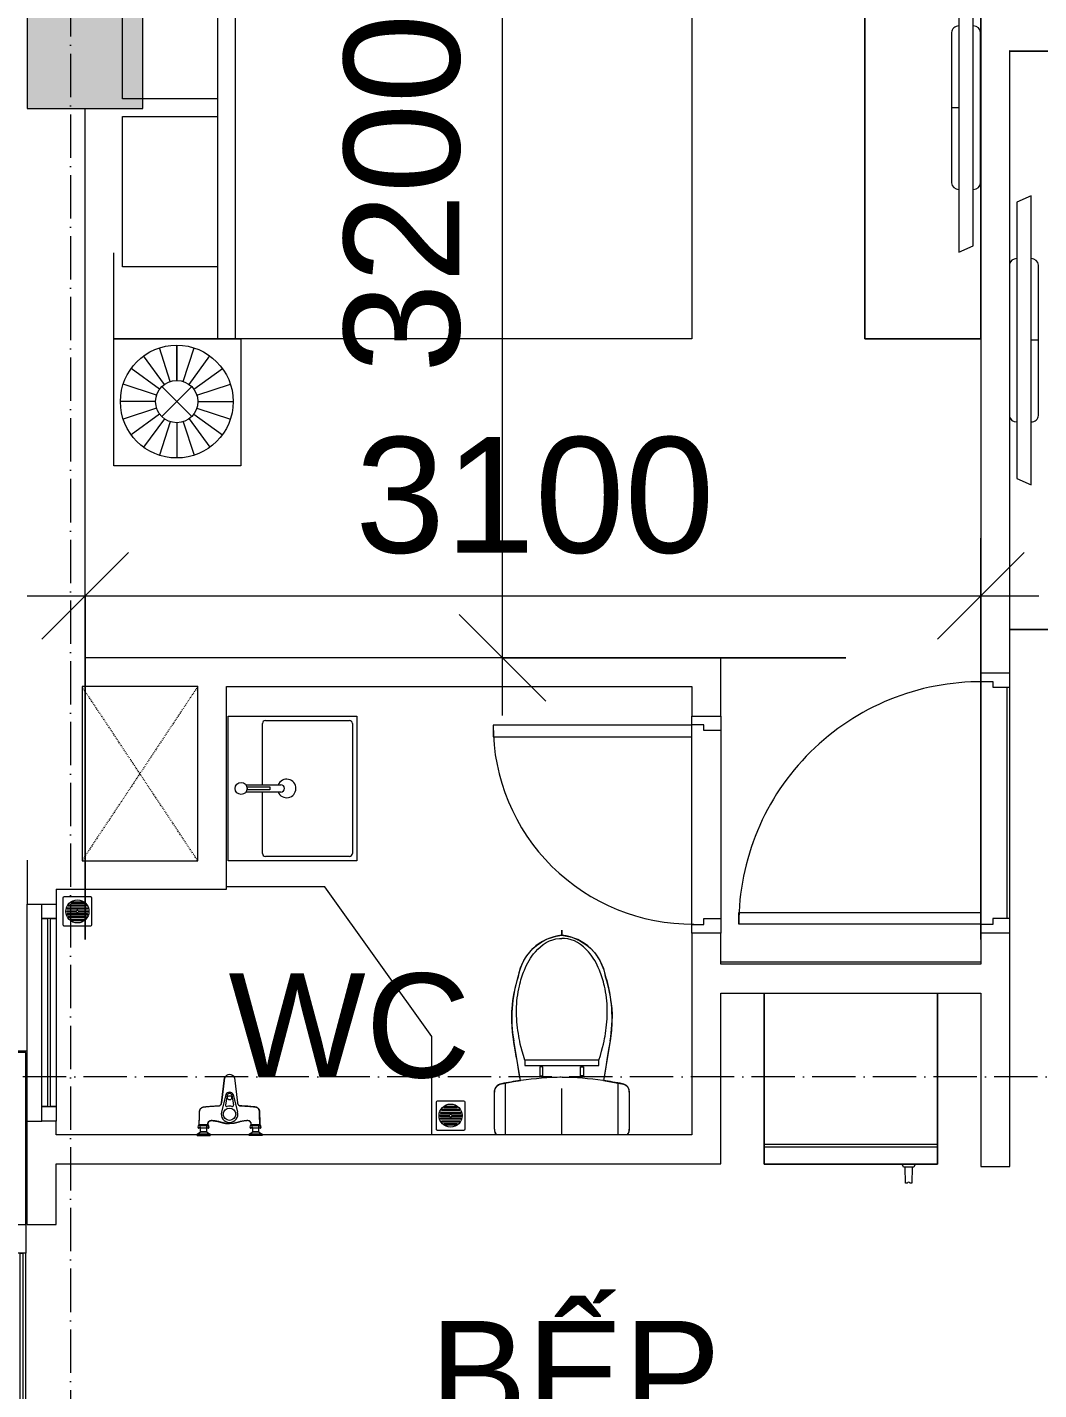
# Model space of a CAD drawing. Header units: millimetres. Extents: x -20215 to 101892, y -17414 to 45470.
# Drawn here: x 10301 to 13801, y 36668 to 41381 of the extents above; entities that cross this region are included whole.
import ezdxf

# ---------------------------------------------------------------- set-up
doc = ezdxf.new("R2010")
doc.units = ezdxf.units.MM
doc.linetypes.add('Dash', pattern=[6.35, 3.175, -3.175])
doc.linetypes.add('Grid Line', pattern=[4.2, 3, -0.6, 0, -0.6])
for name, color, linetype, lineweight in [('A-DETL-GENF', 31, 'Continuous', 5), ('A-DETL-GENF-HDLN', 161, 'Dash', 5), ('CHU', 181, 'Continuous', 5), ('CUA', 31, 'Continuous', 9), ('DIM', 1, 'Continuous', 5), ('DIM-200', 1, 'Continuous', 5), ('NET-CAT', 3, 'Continuous', 15), ('NET-THAY', 2, 'Continuous', 9), ('THIET BI', 44, 'Continuous', 5), ('THIET-BI', 44, 'Continuous', 5), ('TRUC', 225, 'Continuous', 5), ('X-COT HAM$0$LC.HA', 8, 'Continuous', 9)]:
    doc.layers.add(name, color=color, linetype=linetype, lineweight=lineweight)
doc.styles.add('Arial_1', font='arial_0.ttf', dxfattribs={"height": 400})
doc.styles.add('Arial_6', font='arial_0.ttf', dxfattribs={"height": 360})
doc.dimstyles.new('Diagonal_-_2mm_Arial', dxfattribs={"dimscale": 304.8, "dimtxt": 408.10376, "dimasz": 0.984252, "dimexe": 0.656168, "dimexo": 4.593176, "dimgap": 0.098425, "dimtad": 1, "dimdec": 0, "dimzin": 0, "dimdsep": 46, "dimtxsty": 'Arial_1', "dimblk1": 'OBLIQUE', "dimblk2": 'OBLIQUE', "dimsah": 1, "dimcen": 0.09, "dimdle": 0.656168, "dimazin": 0, "dimtfac": 1, "dimtdec": 4, "dimtix": 1, "dimtmove": 0, "dimatfit": 3, "dimfxl": 0, "dimtvp": 1, "dimtolj": 1, "dimtzin": 0, "dimlwd": 9, "dimlwe": 9, "dimarcsym": 0})

# ---------------------------------------------------------------- blocks, each defined once
blk = doc.blocks.new('ALC1807-ASCENT PLAZA-KET CAU_rvt-1-MẶT BẰNG TẦNG 4')
at = {"layer": 'X-COT HAM$0$LC.HA'}
h = blk.add_hatch(color=256, dxfattribs=at)
h.dxf.hatch_style = 1
h.paths.add_polyline_path([(10700.5, 42599.9), (10300.5, 42599.9), (10300.5, 41099.9), (10700.5, 41099.9)])
at = {"ltscale": 1000}
blk.add_lwpolyline([(10700.5, 42599.9), (10300.5, 42599.9), (10300.5, 41099.9), (10700.5, 41099.9)], close=True, dxfattribs=at)
blk = doc.blocks.new('X-GIUONG1 - X-GIUONG-V54-MẶT BẰNG TẦNG 4')
at = {"layer": 'THIET BI'}
for p, q in [((-800, 2000), (800, 2000)), ((-800, 0), (-800, 2000)), ((-800, 0), (-800, 2000)), ((-800, 2000), (800, 2000)), ((800, 2000), (800, 0)), ((800, 2000), (800, 0)), ((-800, 740), (-370, 740)), ((-370, 360), (-800, 740)), ((-370, 740), (-370, 360)), ((-1239, 439), (-800, 439)), ((-1239, 0), (-1239, 439)), ((-1239, 439), (-1239, 0)), ((-800, 439), (-1239, 439)), ((-800, 439), (-800, 0)), ((-800, 0), (-800, 439)), ((800, 439), (1239, 439)), ((800, 0), (800, 439)), ((800, 439), (1239, 439)), ((800, 0), (800, 439)), ((1239, 439), (1239, 0)), ((1239, 439), (1239, 0)), ((-1039.2, 287), (-1076.9, 402.9)), ((-1016.6, 290.5), (-1016.6, 412.5)), ((-993.9, 287), (-956.3, 402.9)), ((-550, 410), (-420, 410)), ((-550, 30), (-550, 410)), ((-370, 420), (800, 420)), ((993.9, 287), (956.3, 402.9)), ((1016.6, 290.5), (1016.6, 412.5)), ((1039.2, 287), (1076.9, 402.9)), ((-1075.8, 260.4), (-1174.4, 332.1)), ((-1059.6, 276.6), (-1131.2, 375.2)), ((-973.5, 276.6), (-901.9, 375.2)), ((-957.4, 260.4), (-858.7, 332.1)), ((800, 360), (-370, 360)), ((-30, 360), (-30, 30)), ((30, 30), (30, 360)), ((550, 360), (550, 30)), ((957.4, 260.4), (858.7, 332.1)), ((973.5, 276.6), (901.9, 375.2)), ((1059.6, 276.6), (1131.2, 375.2)), ((1075.8, 260.4), (1174.4, 332.1)), ((-1086.1, 240), (-1202.1, 277.7)), ((-1068.3, 269.1), (-964.8, 165.6)), ((-1068.3, 165.6), (-964.8, 269.1)), ((-947, 240), (-831, 277.7)), ((947, 240), (831, 277.7)), ((1068.3, 269.1), (964.8, 165.6)), ((1068.3, 165.6), (964.8, 269.1)), ((1086.1, 240), (1202.1, 277.7)), ((-1089.7, 217.4), (-1211.7, 217.4)), ((-1086.1, 194.8), (-1202.1, 157.1)), ((-947, 194.8), (-831, 157.1)), ((-943.4, 217.4), (-821.4, 217.4)), ((-821.4, 217.4), (-943.4, 217.4)), ((943.4, 217.4), (821.4, 217.4)), ((821.4, 217.4), (943.4, 217.4)), ((947, 194.8), (831, 157.1)), ((1086.1, 194.8), (1202.1, 157.1)), ((1089.7, 217.4), (1211.7, 217.4)), ((-1075.8, 174.4), (-1174.4, 102.7)), ((-1059.6, 158.2), (-1131.2, 59.5)), ((-1039.2, 147.8), (-1076.9, 31.8)), ((-1016.6, 144.2), (-1016.6, 22.2)), ((-993.9, 147.8), (-956.3, 31.8)), ((-973.5, 158.2), (-901.9, 59.5)), ((-957.4, 174.4), (-858.7, 102.7)), ((957.4, 174.4), (858.7, 102.7)), ((973.5, 158.2), (901.9, 59.5)), ((993.9, 147.8), (956.3, 31.8)), ((1016.6, 144.2), (1016.6, 22.2)), ((1039.2, 147.8), (1076.9, 31.8)), ((1059.6, 158.2), (1131.2, 59.5)), ((1075.8, 174.4), (1174.4, 102.7)), ((-30, 30), (-550, 30)), ((550, 30), (30, 30)), ((800, 0), (502.5, 0)), ((800, 0), (502.5, 0)), ((1239, 0), (800, 0)), ((1239, 0), (800, 0))]:
    blk.add_line(p, q, dxfattribs=at)
for centre, radius in [((-1016.6, 217.4), 195.1), ((1016.6, 217.4), 195.1), ((-1016.6, 217.4), 73.2), ((1016.6, 217.4), 73.2)]:
    blk.add_circle(centre, radius, dxfattribs=at)
blk = doc.blocks.new('X-LA1 - X-LA-1366094-MẶT BẰNG TẦNG 4')
at = {"layer": 'THIET-BI'}
for p, q in [((-250, 450), (250, 450)), ((-250, 5), (-250, 450)), ((-250, 450), (250, 450)), ((-250, 5), (-250, 450)), ((-235, 134), (-235, 425)), ((-225, 435), (225, 435)), ((235, 425), (235, 134)), ((250, 450), (250, 5)), ((250, 450), (250, 5)), ((-12.7, 66.5), (-12.7, 187.5)), ((-5.2, 150), (5.2, 150)), ((-5.2, 70.1), (-5.2, 150)), ((5.2, 150), (5.2, 70.1)), ((12.3, 187.5), (12.3, 66.8)), ((-12.7, 124), (-225, 124)), ((225, 124), (12.3, 124)), ((250, 5), (-250, 5)), ((250, 5), (-250, 5))]:
    blk.add_line(p, q, dxfattribs=at)
blk.add_circle((0, 50), 20.8, dxfattribs=at)
for centre, radius, start, end in [((-225, 425), 10, 90, 180), ((225, 425), 10, 360, 90), ((0, 207.6), 32, 292.5519, 246.5758), ((-0.2, 187.5), 12.5, 0, 180), ((-225, 134), 10, 180, 270), ((225, 134), 10, 270, 0)]:
    blk.add_arc(centre, radius, start, end, dxfattribs=at)
blk = doc.blocks.new('X-SEN - X-SEN-1365543-MẶT BẰNG TẦNG 4')
at = {"layer": 'THIET-BI'}
for p, q in [((-27.3, 113.1), (-17.5, 199.2)), ((-17.5, 199.2), (-27.3, 113.1)), ((17.5, 199.2), (27.3, 113.1)), ((17.5, 199.2), (27.3, 113.1)), ((-12.9, 141.7), (-27.6, 80.8)), ((12.9, 141.7), (27.6, 80.8)), ((-7.7, 139.6), (-13.8, 105.5)), ((7.7, 139.6), (13.8, 105.5)), ((-112.5, 3.8), (-99.9, 12.6)), ((-112.5, 3.8), (-99.9, 12.6)), ((-112.5, 0), (-112.5, 3.8)), ((-112.5, 3.8), (-112.5, 0)), ((-67.5, 3.8), (-112.5, 3.8)), ((-67.5, 0), (-112.5, 0)), ((-112.5, 0), (-67.5, 0)), ((-107.2, 34.3), (-105.1, 34.3)), ((-107.2, 34.3), (-72.8, 34.3)), ((-99.9, 25.3), (-107.2, 25.3)), ((-72.8, 25.3), (-107.2, 25.3)), ((-105.1, 34.3), (-105.1, 37.2)), ((-105.1, 37.2), (-74.9, 37.2)), ((-105.1, 34.3), (-105.1, 37.2)), ((-74.9, 34.3), (-105.1, 34.3)), ((-99.9, 12.6), (-99.9, 25.3)), ((-99.9, 12.6), (-99.9, 25.3)), ((-99.9, 12.6), (-80.1, 12.6)), ((-80.1, 12.6), (-99.9, 12.6)), ((-80.1, 25.3), (-80.1, 12.6)), ((-72.8, 25.3), (-80.1, 25.3)), ((-80.1, 25.3), (-80.1, 12.6)), ((-80.1, 12.6), (-67.5, 3.8)), ((-80.1, 12.6), (-67.5, 3.8)), ((-74.9, 37.2), (-74.9, 34.3)), ((-74.9, 37.2), (-74.9, 34.3)), ((-74.9, 34.3), (-72.8, 34.3)), ((-67.5, 3.8), (-67.5, 0)), ((-67.5, 0), (-67.5, 3.8)), ((67.5, 3.8), (80.1, 12.6)), ((67.5, 3.8), (80.1, 12.6)), ((67.5, 0), (67.5, 3.8)), ((112.5, 3.8), (67.5, 3.8)), ((67.5, 0), (67.5, 3.8)), ((112.5, 0), (67.5, 0)), ((112.5, 0), (67.5, 0)), ((72.8, 34.3), (74.9, 34.3)), ((72.8, 34.3), (107.2, 34.3)), ((80.1, 25.3), (72.8, 25.3)), ((107.2, 25.3), (72.8, 25.3)), ((74.9, 34.3), (74.9, 37.2)), ((74.9, 37.2), (105.1, 37.2)), ((74.9, 34.3), (74.9, 37.2)), ((105.1, 34.3), (74.9, 34.3)), ((80.1, 12.6), (80.1, 25.3)), ((80.1, 12.6), (80.1, 25.3)), ((99.9, 12.6), (80.1, 12.6)), ((80.1, 12.6), (99.9, 12.6)), ((99.9, 12.6), (80.1, 12.6)), ((99.9, 25.3), (99.9, 12.6)), ((107.2, 25.3), (99.9, 25.3)), ((99.9, 25.3), (99.9, 12.6)), ((99.9, 12.6), (112.5, 3.8)), ((99.9, 12.6), (112.5, 3.8)), ((105.1, 37.2), (105.1, 34.3)), ((105.1, 37.2), (105.1, 34.3)), ((105.1, 34.3), (107.2, 34.3)), ((112.5, 3.8), (112.5, 0)), ((112.5, 3.8), (112.5, 0))]:
    blk.add_line(p, q, dxfattribs=at)
for centre, radius in [((0, 73.2), 21.5), ((0, 130.1), 7.2)]:
    blk.add_circle(centre, radius, dxfattribs=at)
for centre, radius, start, end in [((0, 191), 19.3, 25.0481, 154.9519), ((0, 191), 19.3, 25.0481, 154.9519), ((0, 134.7), 14.7, 28.4144, 151.5856), ((0, 136.6), 8.24, 21.1294, 158.8706), ((-9.4, 104.7), 4.5, 169.8444, 285.9297), ((-0.4, 73.2), 28.3, 89.2517, 105.9297), ((0.4, 73.2), 28.3, 74.0703, 90.7483), ((9.4, 104.7), 4.5, 254.0703, 10.1556), ((-0.4, 73.2), 28.3, 164.3307, 270.7483), ((0.4, 73.2), 28.3, 269.2517, 15.6693), ((-102.9, 29.8), 6.9, 148.0246, 211.9754), ((-102.9, 29.8), 6.9, 148.0246, 211.9754), ((-107.2, 32.5), 1.8, 90, 148.0246), ((-107.2, 32.5), 1.8, 90, 148.0246), ((-107.2, 27.1), 1.8, 211.9754, 270), ((-107.2, 27.1), 1.8, 211.9754, 270), ((-112.5, 29.8), 6.9, 319.2845, 40.7155), ((-94.4, 29.8), 6.9, 139.2845, 220.7155), ((-85.4, 29.8), 6.9, 319.2845, 40.7155), ((-67.5, 29.8), 6.9, 139.2845, 220.7155), ((-72.8, 32.5), 1.8, 31.9754, 90), ((-72.8, 32.5), 1.8, 31.9754, 90), ((-72.8, 27.1), 1.8, 270, 328.0246), ((-72.8, 27.1), 1.8, 270, 328.0246), ((-77.1, 29.8), 6.9, 328.0246, 31.9754), ((-77.1, 29.8), 6.9, 328.0246, 31.9754), ((77.1, 29.8), 6.9, 148.0246, 211.9754), ((77.1, 29.8), 6.9, 148.0246, 211.9754), ((72.8, 32.5), 1.8, 90, 148.0246), ((72.8, 32.5), 1.8, 90, 148.0246), ((72.8, 27.1), 1.8, 211.9754, 270), ((72.8, 27.1), 1.8, 211.9754, 270), ((67.5, 29.8), 6.9, 319.2845, 40.7155), ((85.6, 29.8), 6.9, 139.2845, 220.7155), ((94.6, 29.8), 6.9, 319.2845, 40.7155), ((112.5, 29.8), 6.9, 139.2845, 220.7155), ((107.2, 32.5), 1.8, 31.9754, 90), ((107.2, 32.5), 1.8, 31.9754, 90), ((107.2, 27.1), 1.8, 270, 328.0246), ((107.2, 27.1), 1.8, 270, 328.0246), ((102.9, 29.8), 6.9, 328.0246, 31.9754), ((102.9, 29.8), 6.9, 328.0246, 31.9754)]:
    blk.add_arc(centre, radius, start, end, dxfattribs=at)
for points, knots in [([(-105.1, 37.2), (-105.1, 39.1), (-104.9, 42.9), (-104.6, 50.4), (-104.3, 58), (-104.1, 65.5), (-103.9, 70.3), (-103.8, 73.6), (-103.7, 75.5), (-103.7, 76.9), (-103.6, 78.3), (-103.6, 79.5), (-103.6, 80.5), (-103.6, 81.2), (-103.5, 81.8), (-103.5, 82.3), (-103.5, 82.7), (-103.4, 83.3), (-103.3, 84.3), (-103.2, 85.5), (-103.1, 86.6), (-102.8, 87.6), (-102.6, 88.2), (-102.3, 88.9), (-101.9, 89.7), (-101.3, 90.8), (-100.4, 91.9), (-99.2, 93.4), (-97.8, 94.7), (-96.2, 95.8), (-95, 96.6), (-93.7, 97.2), (-92.4, 97.7), (-91.2, 98.1), (-90.3, 98.4), (-89.7, 98.5), (-89.3, 98.6), (-88.8, 98.7), (-88, 98.8), (-86.8, 99), (-85.6, 99.1), (-84.7, 99.1), (-84, 99.2), (-83.3, 99.3), (-82.3, 99.4), (-81.2, 99.5), (-79.7, 99.6), (-76.9, 99.8), (-72.8, 100.2), (-67.2, 100.7), (-61.6, 101.2), (-56, 101.5), (-51.7, 101.8), (-48.8, 101.9), (-47.3, 101.9), (-46.1, 101.9), (-45.1, 102), (-44.4, 102), (-43.6, 102), (-42.6, 102), (-41.4, 102), (-40.1, 102), (-39.3, 102.1), (-38.8, 102.1), (-38.5, 102.2), (-38.1, 102.2), (-37.6, 102.3), (-36.8, 102.4), (-35.6, 102.6), (-34.3, 103), (-33.2, 103.5), (-32.5, 104), (-31.7, 104.6), (-30.5, 105.7), (-29, 107.6), (-27.9, 110.1), (-27.4, 112), (-27.3, 113.1)], [-1, -1, -1, -1, -0.958333, -0.916667, -0.833333, -0.791667, -0.75, -0.729167, -0.71875, -0.708333, -0.697917, -0.6875, -0.682292, -0.677083, -0.671875, -0.669271, -0.666667, -0.661458, -0.65625, -0.645833, -0.635417, -0.630208, -0.625, -0.619792, -0.614583, -0.604167, -0.59375, -0.583333, -0.5625, -0.552083, -0.541667, -0.53125, -0.520833, -0.510417, -0.505208, -0.5, -0.497396, -0.494792, -0.489583, -0.479167, -0.46875, -0.463542, -0.458333, -0.453125, -0.447917, -0.4375, -0.427083, -0.416667, -0.375, -0.333333, -0.291667, -0.25, -0.208333, -0.197917, -0.1875, -0.177083, -0.171875, -0.166667, -0.161458, -0.15625, -0.145833, -0.135417, -0.130208, -0.127604, -0.125, -0.122396, -0.119792, -0.114583, -0.104167, -0.09375, -0.083333, -0.078125, -0.072917, -0.0625, -0.041667, -0.020833, 0, 0, 0, 0]), ([(-105.1, 37.2), (-104.5, 52.3), (-103.9, 68.7), (-103.3, 87.5), (-99.6, 93.9), (-92.4, 98.5), (-72.6, 100.1), (-54, 102.2), (-33.9, 102), (-28.7, 107.4), (-27.8, 111), (-27.3, 113.1)], [0, 0, 0, 0, 45.441328, 49.333631, 56.110562, 66.562664, 73.682324, 114.966912, 125.570438, 129.900151, 136.284558, 136.284558, 136.284558, 136.284558]), ([(27.3, 113.1), (27.4, 112), (27.9, 110.1), (29, 107.6), (30.5, 105.7), (31.7, 104.6), (32.5, 104), (33.2, 103.5), (34.3, 103), (35.6, 102.6), (36.8, 102.4), (37.6, 102.3), (38.1, 102.2), (38.5, 102.2), (38.8, 102.1), (39.3, 102.1), (40.1, 102), (41.4, 102), (42.6, 102), (43.6, 102), (44.4, 102), (45.1, 102), (46.1, 101.9), (47.3, 101.9), (48.8, 101.9), (51.7, 101.8), (56, 101.5), (61.6, 101.2), (67.2, 100.7), (72.8, 100.2), (76.9, 99.8), (79.7, 99.6), (81.2, 99.5), (82.3, 99.4), (83.3, 99.3), (84, 99.2), (84.7, 99.1), (85.6, 99.1), (86.8, 99), (88, 98.8), (88.9, 98.7), (89.6, 98.5), (90.3, 98.4), (91.2, 98.1), (92.4, 97.7), (93.7, 97.2), (95, 96.6), (96.2, 95.8), (97.4, 95), (98.5, 94), (99.5, 93), (100.4, 91.9), (101.3, 90.8), (101.9, 89.7), (102.3, 88.9), (102.6, 88.2), (102.8, 87.6), (103.1, 86.6), (103.2, 85.7), (103.3, 84.8), (103.4, 84.1), (103.4, 83.5), (103.4, 83), (103.5, 82.5), (103.5, 81.9), (103.6, 81), (103.6, 79.8), (103.6, 78.3), (103.7, 76.9), (103.7, 75.5), (103.8, 73.6), (103.9, 68.4), (104.2, 61.7), (104.5, 54.2), (104.7, 48.5), (104.9, 42.9), (105.1, 39.1), (105.1, 37.2)], [-1, -1, -1, -1, -0.979167, -0.958333, -0.9375, -0.927083, -0.921875, -0.916667, -0.90625, -0.895833, -0.885417, -0.880208, -0.877604, -0.875, -0.872396, -0.869792, -0.864583, -0.854167, -0.84375, -0.838542, -0.833333, -0.828125, -0.822917, -0.8125, -0.802083, -0.791667, -0.75, -0.708333, -0.666667, -0.625, -0.583333, -0.572917, -0.5625, -0.552083, -0.546875, -0.541667, -0.536458, -0.53125, -0.520833, -0.510417, -0.505208, -0.5, -0.494792, -0.489583, -0.479167, -0.46875, -0.458333, -0.447917, -0.4375, -0.427083, -0.416667, -0.40625, -0.395833, -0.385417, -0.380208, -0.375, -0.369792, -0.364583, -0.354167, -0.348958, -0.34375, -0.338542, -0.335938, -0.333333, -0.328125, -0.322917, -0.3125, -0.302083, -0.291667, -0.28125, -0.270833, -0.25, -0.166667, -0.125, -0.083333, -0.041667, 0, 0, 0, 0]), ([(105.1, 37.2), (104.5, 52.3), (103.9, 68.7), (103.3, 87.5), (99.6, 93.9), (92.4, 98.5), (72.6, 100.1), (54, 102.2), (33.9, 102), (28.7, 107.4), (27.8, 111), (27.3, 113.1)], [0, 0, 0, 0, 45.441328, 49.333631, 56.110562, 66.562664, 73.682324, 114.966912, 125.570438, 129.900151, 136.284558, 136.284558, 136.284558, 136.284558]), ([(-74.9, 37.2), (-74.9, 39.9), (-75, 44.9), (-67.9, 51.6), (-55.3, 50.7), (-39.4, 48.7), (-24.4, 43.4), (-11.8, 40.7), (0, 41)], [0, 0, 0, 0, 8.475038, 15.961674, 29.255673, 47.963091, 70.422589, 93.837243, 93.837243, 93.837243, 93.837243]), ([(0, 41), (-2, 40.9), (-5.6, 40.9), (-10.3, 41.2), (-14.4, 41.6), (-18, 42.2), (-21.2, 42.9), (-24.2, 43.7), (-27.1, 44.6), (-30, 45.4), (-32.9, 46.3), (-35.8, 47.2), (-38.8, 47.9), (-41.8, 48.6), (-45.1, 49.2), (-48.4, 49.8), (-51.8, 50.2), (-54.8, 50.5), (-56.9, 50.7), (-58.1, 50.8), (-59, 50.9), (-59.9, 51), (-60.8, 51), (-61.5, 51), (-62.1, 51), (-62.6, 51), (-63, 51), (-63.6, 51), (-64.4, 50.9), (-65.1, 50.8), (-65.7, 50.7), (-66.1, 50.6), (-66.5, 50.5), (-67.1, 50.4), (-68.1, 50.1), (-69.1, 49.6), (-70.1, 49), (-71.1, 48.3), (-72, 47.4), (-72.8, 46.6), (-73.3, 45.8), (-73.8, 45.1), (-74.1, 44.3), (-74.4, 43.5), (-74.6, 42.6), (-74.7, 41.9), (-74.8, 41.3), (-74.8, 40.9), (-74.9, 40.4), (-74.9, 39.8), (-74.9, 38.8), (-74.9, 37.9), (-74.9, 37.2)], [-1, -1, -1, -1, -0.958333, -0.916667, -0.875, -0.833333, -0.791667, -0.75, -0.708333, -0.666667, -0.625, -0.583333, -0.541667, -0.5, -0.458333, -0.416667, -0.375, -0.333333, -0.3125, -0.302083, -0.291667, -0.28125, -0.270833, -0.260417, -0.255208, -0.25, -0.244792, -0.239583, -0.229167, -0.21875, -0.213542, -0.208333, -0.203125, -0.197917, -0.1875, -0.166667, -0.15625, -0.145833, -0.125, -0.114583, -0.104167, -0.09375, -0.083333, -0.072917, -0.0625, -0.052083, -0.046875, -0.041667, -0.036458, -0.03125, -0.020833, 0, 0, 0, 0]), ([(74.9, 37.2), (74.9, 39.9), (75, 44.9), (67.9, 51.6), (55.3, 50.7), (39.4, 48.7), (24.4, 43.4), (11.8, 40.7), (0, 41)], [0, 0, 0, 0, 8.475038, 15.961674, 29.255673, 47.963091, 70.422589, 93.837243, 93.837243, 93.837243, 93.837243]), ([(74.9, 37.2), (74.9, 37.9), (74.9, 38.8), (74.9, 39.8), (74.9, 40.4), (74.8, 40.9), (74.8, 41.3), (74.7, 41.9), (74.6, 42.6), (74.4, 43.5), (74.2, 44.1), (73.9, 44.7), (73.7, 45.2), (73.3, 45.8), (72.8, 46.6), (72, 47.4), (71.1, 48.3), (70.1, 49), (69.1, 49.6), (68.1, 50.1), (67.1, 50.4), (66.5, 50.5), (66.1, 50.6), (65.7, 50.7), (65.1, 50.8), (64.4, 50.9), (63.6, 51), (63, 51), (62.4, 51), (61.7, 51), (60.8, 51), (59.9, 51), (59, 50.9), (58.1, 50.8), (56.9, 50.7), (54.8, 50.5), (51.8, 50.2), (48.4, 49.8), (45.1, 49.2), (41.8, 48.6), (38.8, 47.9), (35.8, 47.2), (32.9, 46.3), (30, 45.4), (27.1, 44.6), (24.2, 43.7), (21.2, 42.9), (18, 42.2), (14.4, 41.6), (10.3, 41.2), (5.6, 40.9), (2, 40.9), (0, 41)], [-1, -1, -1, -1, -0.979167, -0.96875, -0.963542, -0.958333, -0.953125, -0.947917, -0.9375, -0.927083, -0.916667, -0.911458, -0.90625, -0.895833, -0.885417, -0.875, -0.854167, -0.84375, -0.833333, -0.8125, -0.802083, -0.796875, -0.791667, -0.786458, -0.78125, -0.770833, -0.760417, -0.755208, -0.75, -0.739583, -0.729167, -0.71875, -0.708333, -0.697917, -0.6875, -0.666667, -0.625, -0.583333, -0.541667, -0.5, -0.458333, -0.416667, -0.375, -0.333333, -0.291667, -0.25, -0.208333, -0.166667, -0.125, -0.083333, -0.041667, 0, 0, 0, 0])]:
    blk.add_open_spline(points, degree=3, knots=knots, dxfattribs=at)
blk = doc.blocks.new('X-PHEU - X-PHEU-1365544-MẶT BẰNG TẦNG 4')
at = {"layer": 'THIET-BI'}
for p, q in [((25, -29), (25, -121)), ((121, -25), (29, -25)), ((52.5, -103.1), (52.5, -46.9)), ((57.5, -43.5), (57.5, -106.5)), ((62.5, -108.8), (62.5, -41.2)), ((67.5, -39.8), (67.5, -110.2)), ((72.5, -71.9), (72.5, -39.1)), ((77.5, -39.1), (77.5, -71.9)), ((82.5, -110.2), (82.5, -39.8)), ((87.5, -41.2), (87.5, -108.8)), ((92.5, -106.5), (92.5, -43.5)), ((97.5, -46.9), (97.5, -103.1)), ((125, -121), (125, -29)), ((42.5, -90.5), (42.5, -59.5)), ((47.5, -51.8), (47.5, -98.2)), ((72.5, -110.9), (72.5, -78.1)), ((77.5, -78.1), (77.5, -110.9)), ((102.5, -98.2), (102.5, -51.8)), ((107.5, -59.5), (107.5, -90.5)), ((29, -125), (121, -125))]:
    blk.add_line(p, q, dxfattribs=at)
blk.add_circle((75, -75), 40, dxfattribs=at)
for centre, radius, start, end in [((29, -29), 4, 90, 180), ((75, -75), 36, 119.0853, 128.6822), ((75, -75), 36, 102.0247, 110.3175), ((75, -75), 36, 90, 93.9821), ((75, -75), 36, 86.0179, 90), ((75, -75), 36, 69.6825, 77.9753), ((75, -75), 36, 51.3178, 60.9147), ((121, -29), 4, 0, 90), ((75, -75), 36, 139.8082, 154.5256), ((75, -75), 36, 205.4744, 220.1918), ((75, -75), 4, 128.6822, 231.3178), ((75, -75), 4, 308.6822, 51.3178), ((75, -75), 36, 25.4744, 40.1918), ((75, -75), 36, 319.8082, 334.5256), ((29, -121), 4, 180, 270), ((75, -75), 36, 231.3178, 240.9147), ((75, -75), 36, 249.6825, 257.9753), ((75, -75), 36, 266.0179, 270), ((75, -75), 36, 270, 273.9821), ((75, -75), 36, 282.0247, 290.3175), ((75, -75), 36, 299.0853, 308.6822), ((121, -121), 4, 270, 0)]:
    blk.add_arc(centre, radius, start, end, dxfattribs=at)
blk = doc.blocks.new('X-TV1 - X-TV-V55-MẶT BẰNG TẦNG 4')
at = {"layer": 'THIET BI'}
for p, q in [((0, -400), (0, -1.4)), ((0, -1.4), (0, -400)), ((522.5, -25), (500, -75)), ((1477.5, -25), (522.5, -25)), ((1500, -75), (1477.5, -25)), ((2000, -1.4), (2000, -400)), ((2000, -400), (2000, -1.4)), ((500, -75), (1500, -75)), ((1000, -100), (1000, -75)), ((740, -100), (1260, -100)), ((2000, -400), (0, -400)), ((0, -400), (2000, -400))]:
    blk.add_line(p, q, dxfattribs=at)
for centre, start_param, end_param in [((740, -25), 0.148698, 1.570796), ((1260, -25), 4.712389, 6.134487), ((740, -75), 1.570796, 3.141593), ((1260, -75), 3.141593, 4.712389)]:
    blk.add_ellipse(centre, major_axis=(0, 25), ratio=0.9, start_param=start_param, end_param=end_param, dxfattribs=at)
blk = doc.blocks.new('X-TU LANH - X-TU LANH-V46-MẶT BẰNG TẦNG 4')
at = {"layer": 'THIET BI'}
for p, q in [((-212.5, 610), (-210.5, 665)), ((-210.5, 665), (-205.2, 665)), ((-194.8, 665), (-189.5, 665)), ((-189.5, 665), (-187.5, 610)), ((-300, 600), (300, 600)), ((-300, 7.7), (-300, 600)), ((-300, 600), (-300, 7.7)), ((300, 600), (-300, 600)), ((-222.5, 600), (-217.5, 610)), ((-217.5, 610), (-182.5, 610)), ((-182.5, 610), (-177.5, 600)), ((300, 600), (300, 7.7)), ((300, 7.7), (300, 600)), ((300, 540), (-300, 540)), ((300, 530), (-300, 530))]:
    blk.add_line(p, q, dxfattribs=at)
blk.add_arc((-200, 667.2), 5.66, 202.4018, 337.5982, dxfattribs=at)
blk = doc.blocks.new('X-TV1 - X-TV 4-1366098-MẶT BẰNG TẦNG 4')
at = {"layer": 'THIET BI'}
for p, q in [((0, 0), (1600, 0)), ((0, -400), (0, 0)), ((0, 0), (0, -400)), ((1060, 0), (540, 0)), ((1600, 0), (1600, -400)), ((1600, -400), (1600, 0)), ((322.5, -25), (300, -75)), ((1277.5, -25), (322.5, -25)), ((1300, -75), (1277.5, -25)), ((300, -75), (1300, -75)), ((800, -100), (800, -75)), ((540, -100), (1060, -100)), ((1600, -400), (0, -400)), ((0, -400), (1600, -400))]:
    blk.add_line(p, q, dxfattribs=at)
for centre, start_param, end_param in [((540, -25), 0, 1.570796), ((1060, -25), 4.712389, 6.283185), ((540, -75), 1.570796, 3.141593), ((1060, -75), 3.141593, 4.712389)]:
    blk.add_ellipse(centre, major_axis=(0, 25), ratio=0.9, start_param=start_param, end_param=end_param, dxfattribs=at)
blk = doc.blocks.new('X-XI1 - X-XI-V47-MẶT BẰNG TẦNG 4')
at = {"layer": 'THIET-BI'}
for p, q in [((0, 717.2), (0, 712.5)), ((0, 716.9), (0, 717.2)), ((0, 710.2), (0, 716.9)), ((0, 702.7), (0, 715.9)), ((0, 712.5), (0, 700.2)), ((0, 700.3), (0, 710.2)), ((-100.2, 653.8), (-87.5, 664.8)), ((-87.5, 664.8), (-69.9, 676.9)), ((-69.9, 676.9), (-49.6, 687.2)), ((-49.6, 687.2), (-19.9, 696.9)), ((-19.9, 696.9), (0, 700.2)), ((0, 700.2), (0, 702.7)), ((0, 700.2), (34.6, 692.9)), ((34.6, 692.9), (60.8, 681.9)), ((60.8, 681.9), (86, 665.9)), ((86, 665.9), (100.2, 653.8)), ((-143.5, 587), (-131.8, 612.8)), ((-131.8, 612.8), (-121.7, 628.9)), ((-121.7, 628.9), (-100.2, 653.8)), ((100.2, 653.8), (114.1, 638.9)), ((114.1, 638.9), (131.6, 613.2)), ((131.6, 613.2), (145.5, 581)), ((-151.4, 555.9), (-143.5, 587)), ((145.5, 581), (151.4, 555.9)), ((-166.5, 495.3), (-161.1, 520.9)), ((-161.1, 520.9), (-151.4, 555.9)), ((151.4, 555.9), (155.1, 543.7)), ((155.1, 543.7), (161.7, 518.5)), ((161.7, 518.5), (165.2, 502.3)), ((-172.5, 446.5), (-169.6, 474.8)), ((-169.6, 474.8), (-166.5, 495.3)), ((165.2, 502.3), (172.5, 446.5)), ((-173.5, 402.2), (-173.1, 436.1)), ((-173.1, 436.1), (-172.5, 446.5)), ((172.5, 446.5), (173.5, 426.5)), ((173.5, 426.5), (173.2, 395.8)), ((-172.5, 383), (-173.5, 402.2)), ((-171, 365.1), (-172.5, 383)), ((173.2, 395.8), (171.6, 371)), ((-168.9, 349), (-171, 365.1)), ((-164.6, 322), (-168.9, 349)), ((-143.8, 197.5), (-166.7, 335.2)), ((-143.8, 197.5), (-166.7, 335.2)), ((166.7, 335.2), (143.8, 197.5)), ((166.7, 335.2), (143.8, 197.5)), ((166.7, 335.2), (161.7, 304.9)), ((171.6, 371), (166.7, 335.2)), ((-161.5, 303.8), (-164.6, 322)), ((-157.7, 280.9), (-161.5, 303.8)), ((161.7, 304.9), (157.2, 277.8)), ((-155.3, 266.3), (-157.7, 280.9)), ((-147.8, 221.1), (-155.3, 266.3)), ((-8.6, 267.8), (-127.7, 267.8)), ((-127.7, 267.8), (-127.7, 249.9)), ((-127.7, 249.9), (127.7, 249.9)), ((-76.6, 245), (-76.6, 213.5)), ((-66.1, 245), (-76.6, 245)), ((-66.1, 213.5), (-66.1, 245)), ((127.7, 267.8), (-8.6, 267.8)), ((64, 245), (74.4, 245)), ((64, 213.5), (64, 245)), ((74.4, 245), (74.4, 213.5)), ((127.7, 249.9), (127.7, 267.8)), ((151.8, 245.3), (146.9, 216.1)), ((157.2, 277.8), (151.8, 245.3)), ((-202.4, 187.7), (-192, 189.7)), ((-192, 189.7), (-184.2, 191.1)), ((-184.2, 191.1), (-168, 193.8)), ((-168, 193.8), (-149.9, 196.6)), ((-149.9, 196.6), (-143.8, 197.5)), ((-143.8, 197.5), (-147.8, 221.1)), ((-76.6, 213.5), (-66.1, 213.5)), ((74.4, 213.5), (64, 213.5)), ((146.9, 216.1), (143.8, 197.5)), ((143.8, 197.5), (212.9, 185.5)), ((-233.2, 157.9), (-232.9, 162.1)), ((-233.2, 29), (-233.2, 157.9)), ((-233.2, 29), (-233.2, 157.9)), ((-233.2, 45), (-233.2, 157.9)), ((-232.9, 162.1), (-231, 169.1)), ((-231, 169.1), (-228, 174.5)), ((-228, 174.5), (-224.2, 178.9)), ((-224.2, 178.9), (-216.9, 183.9)), ((-216.9, 183.9), (-209.4, 186.4)), ((-209.4, 186.4), (-202.4, 187.7)), ((-194.6, 10), (-194.6, 185.7)), ((0, 10), (0, 169.7)), ((194.6, 10), (194.6, 186.1)), ((212.9, 185.5), (220.8, 181.7)), ((220.8, 181.7), (226.5, 176.5)), ((226.5, 176.5), (231.9, 166.7)), ((231.9, 166.7), (233.2, 157.9)), ((233.2, 157.9), (233.2, 29)), ((233.2, 157.9), (233.2, 29)), ((233.2, 157.9), (233.2, 29)), ((-233.2, 33.2), (-233.2, 45)), ((-230.6, 16.8), (-233.2, 33.2)), ((-227.9, 12.2), (-230.6, 16.8)), ((231.6, 19.3), (227.7, 12)), ((233.2, 29), (231.6, 19.3))]:
    blk.add_line(p, q, dxfattribs=at)
for centre, radius, start, end in [((18.2, 529.6), 171.6, 96.0902, 171.1733), ((18.2, 529.6), 171.6, 96.0902, 171.1733), ((-18.2, 529.6), 171.6, 8.8267, 83.9098), ((-18.2, 529.6), 171.6, 8.8267, 83.9098), ((287.1, 414.4), 460.7, 162.1144, 189.9059), ((287.1, 414.4), 460.7, 162.1144, 189.9059), ((-287.1, 414.4), 460.7, 350.0941, 17.8856), ((-287.1, 414.4), 460.7, 350.0941, 17.8856), ((18.1, -960), 1168.8, 97.9652, 101.2238), ((18.1, -960), 1168.8, 97.9652, 101.2238), ((18.1, -960), 1168.8, 90.8367, 97.8553), ((-16, -957.7), 1166.4, 82.2317, 89.1625), ((-18.1, -960), 1168.8, 78.7762, 82.0348), ((-18.1, -960), 1168.8, 78.7762, 82.0348), ((-204.3, 157.9), 29, 100.1401, 180), ((-204.3, 157.9), 29, 100.1401, 180), ((204.3, 157.9), 29, 0, 79.8599), ((204.3, 157.9), 29, 0, 79.8599), ((-204.3, 29), 29, 180, 221.2165), ((-204.3, 29), 29, 180, 221.6755), ((204.3, 29), 29, 318.3245, 360), ((204.3, 29), 29, 318.7835, 0)]:
    blk.add_arc(centre, radius, start, end, dxfattribs=at)
for points in [[(-127.7, 267.8), (-143.4, 315.6), (-152.2, 364.8), (-160.3, 442.2), (-151, 516.8), (-129.6, 585.3), (-93.5, 652), (-37.5, 689.3), (-2.9, 689.4), (0, 689.4)], [(127.7, 267.8), (143.4, 315.6), (152.2, 364.8), (160.3, 442.2), (151, 516.8), (129.6, 585.3), (93.5, 652), (37.5, 689.3), (2.9, 689.4), (0, 689.4)]]:
    blk.add_open_spline(points, degree=3, knots=[12.724379, 12.724379, 12.724379, 12.724379, 75.096459, 151.912755, 228.70098, 282.501534, 351.034079, 439.49288, 447.51098, 447.51098, 447.51098, 447.51098], dxfattribs=at)
blk = doc.blocks.new('CUA PHONG NGU - Type 1-1365721-MẶT BẰNG TẦNG 4')
at = {"layer": 'CUA'}
for p, q in [((-317.5, 890.3), (-277.5, 890.3)), ((-317.5, 52.3), (-317.5, 890.3)), ((-277.5, 890.3), (-277.5, 52.3)), ((-277.5, 52.3), (-317.5, 52.3))]:
    blk.add_line(p, q, dxfattribs=at)
at = {"layer": 'CUA', "lineweight": 5}
for p, q in [((-318.5, 52.3), (-348.5, 52.3)), ((-318.5, 11.3), (-318.5, 52.3)), ((551.5, 52.3), (521.5, 52.3)), ((521.5, 52.3), (521.5, 11.3)), ((-298.5, 11.3), (-318.5, 11.3)), ((-298.5, -47.7), (-298.5, 11.3)), ((521.5, 11.3), (501.5, 11.3)), ((501.5, 11.3), (501.5, -47.7)), ((-348.5, -47.7), (-298.5, -47.7)), ((501.5, -47.7), (551.5, -47.7))]:
    blk.add_line(p, q, dxfattribs=at)
blk.add_arc((-317.5, 52.3), 838, 359.5, 90, dxfattribs=at)
blk = doc.blocks.new('X-PHONG WC1 - X-PHONG WC-1366101-MẶT BẰNG TẦNG 4')
at = {"layer": 'CUA'}
for p, q in [((-375, 0), (-325, 0)), ((-375, -50), (-375, 0)), ((-375, 0), (375, 0)), ((-375, -50), (-375, 0)), ((-325, 0), (325, 0)), ((-325, -20), (-325, 0)), ((-325, 0), (-325, -50)), ((325, 0), (325, -20)), ((325, 0), (375, 0)), ((325, -50), (325, 0)), ((375, 0), (375, -50)), ((375, 0), (375, -50)), ((325, -20), (-325, -20)), ((-325, -30), (325, -30)), ((-325, -50), (-325, -30)), ((325, -30), (325, -50)), ((-325, -50), (-375, -50)), ((375, -50), (-375, -50)), ((325, -50), (-325, -50)), ((375, -50), (325, -50))]:
    blk.add_line(p, q, dxfattribs=at)
blk = doc.blocks.new('CUA WC - Type 1-1365100-MẶT BẰNG TẦNG 4')
at = {"layer": 'CUA', "lineweight": 5}
for p, q in [((-273.5, 47.7), (-223.5, 47.7)), ((-223.5, 47.7), (-223.5, -11.3)), ((426.5, 47.7), (476.5, 47.7)), ((426.5, -11.3), (426.5, 47.7)), ((-243.5, -11.3), (-243.5, -52.3)), ((-223.5, -11.3), (-243.5, -11.3)), ((446.5, -11.3), (426.5, -11.3)), ((446.5, -52.3), (446.5, -11.3)), ((-243.5, -52.3), (-273.5, -52.3)), ((476.5, -52.3), (446.5, -52.3))]:
    blk.add_line(p, q, dxfattribs=at)
at = {"layer": 'CUA'}
for p, q in [((-202.5, -52.3), (-242.5, -52.3)), ((-242.5, -52.3), (-242.5, -740.3)), ((-202.5, -740.3), (-202.5, -52.3)), ((-242.5, -740.3), (-202.5, -740.3))]:
    blk.add_line(p, q, dxfattribs=at)
at = {"layer": 'CUA', "lineweight": 5}
blk.add_arc((-242.5, -52.3), 688, 270, 0.5, dxfattribs=at)
blk = doc.blocks.new('CUA SAN PHOI LUA1 - CUA SAN PHOI LUA 800-1384256-MẶT BẰNG TẦNG 4')
at = {"layer": 'CUA'}
for p, q in [((-400, 90), (-360, 90)), ((-360, 50), (-400, 50)), ((-395, 85), (-395, 55)), ((-360, 85), (-395, 85)), ((-395, 55), (-360, 55)), ((-360, 90), (-360, 85)), ((-360, 90), (960, 90)), ((-360, 85), (-260, 85)), ((-360, 55), (-360, 85)), ((-260, 55), (-360, 55)), ((-360, 55), (-360, 50)), ((-260, 85), (-260, 55)), ((300, 85), (-260, 85)), ((-260, 75), (300, 75)), ((-260, 65), (-260, 75)), ((300, 65), (-260, 65)), ((-260, 55), (300, 55)), ((300, 85), (400, 85)), ((300, 55), (300, 85)), ((300, 75), (300, 65)), ((400, 55), (300, 55)), ((400, 85), (400, 55)), ((960, 85), (400, 85)), ((400, 55), (960, 55)), ((960, 90), (1000, 90)), ((960, 85), (960, 90)), ((995, 85), (960, 85)), ((960, 55), (995, 55)), ((960, 50), (960, 55)), ((995, 55), (995, 85)), ((1000, 90), (1000, 50))]:
    blk.add_line(p, q, dxfattribs=at)
blk = doc.blocks.new('Family2 - Family1-1830955-MẶT BẰNG TẦNG 4')
at = {"layer": 'A-DETL-GENF'}
for p, q in [((400, 0), (0, 0)), ((0, 0), (0, -602.3)), ((400, -602.3), (400, 0)), ((0, -602.3), (400, -602.3))]:
    blk.add_line(p, q, dxfattribs=at)
at = {"layer": 'A-DETL-GENF-HDLN'}
for p, q in [((0, 0), (400, -601.5)), ((0, -602.3), (400, -0.8))]:
    blk.add_line(p, q, dxfattribs=at)
blk = doc.blocks.new('DIMBLOCK72-MẶT BẰNG TẦNG 4')
at = {"layer": 'DIM-200', "lineweight": 9, "transparency": 16777216}
for p, q in [((10500.5, 38225.8), (10500.5, 39613.7)), ((13600.5, 38225.8), (13600.5, 39613.7)), ((10500.5, 39413.7), (10650.5, 39563.7)), ((13600.5, 39413.7), (13750.5, 39563.7)), ((10300.5, 39413.7), (13800.5, 39413.7)), ((10500.5, 39413.7), (10350.5, 39263.7)), ((10500.5, 39413.7), (10500.5, 38225.8)), ((13600.5, 39413.7), (13450.5, 39263.7)), ((13600.5, 39413.7), (13600.5, 38225.8))]:
    blk.add_line(p, q, dxfattribs=at)
at = {"layer": 'DIM-200', "color": 0, "lineweight": 9, "transparency": 16777216, "insert": (11435.2, 39963), "char_height": 400, "width": 1476.708, "attachment_point": 1, "line_spacing_factor": 0.941778, "style": 'Arial_1'}
blk.add_mtext('3100', dxfattribs=at)
blk = doc.blocks.new('_Oblique')
at = {"color": 0, "linetype": 'ByBlock', "lineweight": -2}
blk.add_line((-0.5, -0.5), (0.5, 0.5), dxfattribs=at)
blk = doc.blocks.new('DIMBLOCK73-MẶT BẰNG TẦNG 4')
at = {"layer": 'DIM-200', "lineweight": 9, "transparency": 16777216}
for p, q in [((11945.4, 38999.9), (11945.4, 42599.9)), ((11945.4, 42399.9), (11795.4, 42549.9)), ((13133.3, 42399.9), (11745.4, 42399.9)), ((11945.4, 42399.9), (12095.4, 42249.9)), ((11945.4, 42399.9), (13133.3, 42399.9)), ((11945.4, 39199.9), (11795.4, 39349.9)), ((13133.3, 39199.9), (11745.4, 39199.9)), ((11945.4, 39199.9), (12095.4, 39049.9)), ((11945.4, 39199.9), (13133.3, 39199.9))]:
    blk.add_line(p, q, dxfattribs=at)
at = {"layer": 'DIM-200', "color": 0, "lineweight": 9, "transparency": 16777216, "insert": (11396.1, 40184.6), "char_height": 400, "width": 1476.708, "attachment_point": 1, "rotation": 90, "line_spacing_factor": 0.941778, "style": 'Arial_1'}
blk.add_mtext('3200', dxfattribs=at)

msp = doc.modelspace()

# ---------------------------------------------------------------- linework, layer by layer
at = {"layer": 'NET-CAT'}
for p, q in [((13600.5, 42399.9), (13600.5, 41299.9)), ((13600.5, 41299.9), (13600.5, 39147.7)), ((13700.5, 41299.9), (14099.1, 41297.7)), ((13700.5, 39147.7), (13700.5, 41299.9)), ((10500.5, 39199.9), (10500.5, 41099.9, 0)), ((12700.5, 39199.9), (10500.5, 39199.9)), ((12700.5, 38997.7), (12700.5, 39199.9)), ((13600.5, 39147.7), (13700.5, 39147.7)), ((10990.5, 39099.9), (12600.5, 39099.9)), ((10990.5, 38399.9), (10990.5, 39099.9)), ((12600.5, 39099.9), (12600.5, 38997.7)), ((12600.5, 38997.7), (12700.5, 38997.7)), ((10300.5, 38499.9), (10300.5, 38347.5)), ((10400.5, 38399.9), (10990.5, 38399.9)), ((10400.5, 38399.9), (10400.5, 38347.5)), ((12600.5, 38247.7), (12600.5, 37549.9)), ((12700.5, 38247.7), (12600.5, 38247.7)), ((12700.5, 38139.9), (12700.5, 38247.7)), ((13700.5, 38247.7), (13600.5, 38247.7)), ((13600.5, 38247.7), (13600.5, 38139.9)), ((13700.5, 37439.9), (13700.5, 38247.7)), ((13600.5, 38139.9), (12700.5, 38139.9)), ((12700.5, 37449.9), (12700.5, 38039.9)), ((12700.5, 38039.9), (13600.5, 38039.9)), ((13600.5, 38039.9), (13600.5, 37439.9)), ((10300.5, 37239.9), (10300.5, 37597.5)), ((10400.5, 37549.9), (10400.5, 37597.5)), ((10888, 37549.9), (10400.5, 37549.9)), ((11068, 37549.9), (10933, 37549.9)), ((12600.5, 37549.9), (11113, 37549.9)), ((10400.5, 37449.9), (12700.5, 37449.9)), ((10400.5, 37239.9), (10400.5, 37449.9)), ((13600.5, 37439.9), (13700.5, 37439.9)), ((10300.5, 37239.9), (10400.5, 37239.9))]:
    msp.add_line(p, q, dxfattribs=at)
at = {"layer": 'NET-THAY', "color": 7}
for p, q in [((13600.5, 38318.7), (13600.5, 39117.7)), ((13600.5, 39117.7), (13600.5, 38318.7)), ((13690.5, 39097.7), (13690.5, 38297.7)), ((13700.5, 38297.7), (13700.5, 39097.7)), ((12700.5, 38947.7), (12700.5, 38297.7)), ((11330.5, 38407.7), (10990.5, 38407.7)), ((11700.5, 37889.9), (11330.5, 38407.7)), ((12700.5, 38147.7), (13600.5, 38147.7)), ((11700.5, 37549.9), (11700.5, 37889.9))]:
    msp.add_line(p, q, dxfattribs=at)
at = {"layer": 'NET-THAY'}
for p, q in [((12600.5, 38277.7), (12600.5, 38926.7)), ((12700.5, 38947.7), (12700.5, 38297.7)), ((10300.5, 37597.5), (10300.5, 38347.5)), ((10300.5, 38347.5), (10350.5, 38347.5)), ((10300.5, 37597.5), (10350.5, 37597.5))]:
    msp.add_line(p, q, dxfattribs=at)
at = {"layer": 'TRUC', "linetype": 'Grid Line', "ltscale": 50}
for p, q in [((10450.5, 43599.9), (10450.5, -4500.1)), ((43000.5, 37749.9), (-12092.4, 37749.9))]:
    msp.add_line(p, q, dxfattribs=at)

# ---------------------------------------------------------------- block references
at = {"layer": 'A-DETL-GENF', "rotation": 180}
msp.add_blockref('Family2 - Family1-1830955-MẶT BẰNG TẦNG 4', (10890.5, 38497.7), dxfattribs=at)
at = {"layer": 'CUA'}
for name, p, rotation in [('CUA PHONG NGU - Type 1-1365721-MẶT BẰNG TẦNG 4', (13652.8, 38596.2), 89.99999999999966), ('CUA WC - Type 1-1365100-MẶT BẰNG TẦNG 4', (12652.8, 38724.1), 269.9999999999996), ('X-PHONG WC1 - X-PHONG WC-1366101-MẶT BẰNG TẦNG 4', (10350.5, 37972.5), 89.99999999999964), ('CUA SAN PHOI LUA1 - CUA SAN PHOI LUA 800-1384256-MẶT BẰNG TẦNG 4', (10350.5, 36839.9), 89.99999999999964)]:
    msp.add_blockref(name, p, dxfattribs=dict(at, rotation=rotation))
at = {"layer": 'NET-CAT', "lineweight": 5}
msp.add_blockref('ALC1807-ASCENT PLAZA-KET CAU_rvt-1-MẶT BẰNG TẦNG 4', (0, 0), dxfattribs=at)
at = {"layer": 'THIET BI'}
for name, p, rotation in [('X-GIUONG1 - X-GIUONG-V54-MẶT BẰNG TẦNG 4', (10600.5, 41102.4), 270.0000000000024), ('X-TV1 - X-TV 4-1366098-MẶT BẰNG TẦNG 4', (13599.1, 41902.4), 270.000000004241), ('X-TV1 - X-TV-V55-MẶT BẰNG TẦNG 4', (13699.1, 39297.7), 90.00000000424134), ('X-TU LANH - X-TU LANH-V46-MẶT BẰNG TẦNG 4', (13150.5, 38047.7), 180)]:
    msp.add_blockref(name, p, dxfattribs=dict(at, rotation=rotation))
at = {"layer": 'THIET-BI'}
for name, p, rotation in [('X-LA1 - X-LA-1366094-MẶT BẰNG TẦNG 4', (10990.5, 38747.7), 270.0000000000002), ('X-PHEU - X-PHEU-1365544-MẶT BẰNG TẦNG 4', (10549.1, 38397.5), 269.9999999999997), ('X-PHEU - X-PHEU-1365544-MẶT BẰNG TẦNG 4', (11840.5, 37691.1), 269.9999999999997)]:
    msp.add_blockref(name, p, dxfattribs=dict(at, rotation=rotation))
for name, p in [('X-XI1 - X-XI-V47-MẶT BẰNG TẦNG 4', (12150.5, 37539.9)), ('X-SEN - X-SEN-1365543-MẶT BẰNG TẦNG 4', (11000.5, 37547.7))]:
    msp.add_blockref(name, p, dxfattribs=at)

# ---------------------------------------------------------------- texts
at = {"layer": 'CHU', "color": 7, "char_height": 360, "attachment_point": 3, "line_spacing_factor": 0.936439, "style": 'Arial_6'}
for s, insert, width in [('\\pt2540.0016,5079.9996,7620.0012,10159.9992,12700.0008,15239.9988,17780.0004,20319.9984,22860,25400.0016,27939.9996,30480.0012,33019.9992,35560.0008,38099.9988,40640.0004,43179.9984,45720,48260.0016,50799.9996,53340.0012,55879.9992,58420.0008,60959.9988,63500.0004,66039.9984,68580,71120.0016,73659.9996,76200.0012,78739.9992,81280.0008;WC', (11834.7, 38108.1), 868.6), ('\\pt2540.0016,5079.9996,7620.0012,10159.9992,12700.0008,15239.9988,17780.0004,20319.9984,22860,25400.0016,27939.9996,30480.0012,33019.9992,35560.0008,38099.9988,40640.0004,43179.9984,45720,48260.0016,50799.9996,53340.0012,55879.9992,58420.0008,60959.9988,63500.0004,66039.9984,68580,71120.0016,73659.9996,76200.0012,78739.9992,81280.0008;BẾP', (12699.6, 36906), 1001.92)]:
    msp.add_mtext(s, dxfattribs=dict(at, insert=insert, width=width))

# ---------------------------------------------------------------- dimensions: what is measured, and where the dimension line sits
at = {"layer": 'DIM', "lineweight": 9}
dim = msp.add_linear_dim(base=(11945.4, 42399.9), p1=(11733.3, 39199.9), p2=(11733.3, 42399.9), angle=90, dimstyle='Diagonal_-_2mm_Arial', override={"dimpost": '<>', "dimfxl": 3200}, dxfattribs=at)
dim.commit()
dim.dimension.update_dxf_attribs({"geometry": 'DIMBLOCK73-MẶT BẰNG TẦNG 4', "text_midpoint": (11711, 40799.9)})
dim = msp.add_linear_dim(base=(13600.5, 39413.7), p1=(10500.5, 39625.8), p2=(13600.5, 39625.8), dimstyle='Diagonal_-_2mm_Arial', override={"dimpost": '<>', "dimfxl": 3099.99999}, dxfattribs=at)
dim.commit()
dim.dimension.update_dxf_attribs({"geometry": 'DIMBLOCK72-MẶT BẰNG TẦNG 4', "text_midpoint": (12050.5, 39648.1)})

doc.saveas('drawing.dxf')
